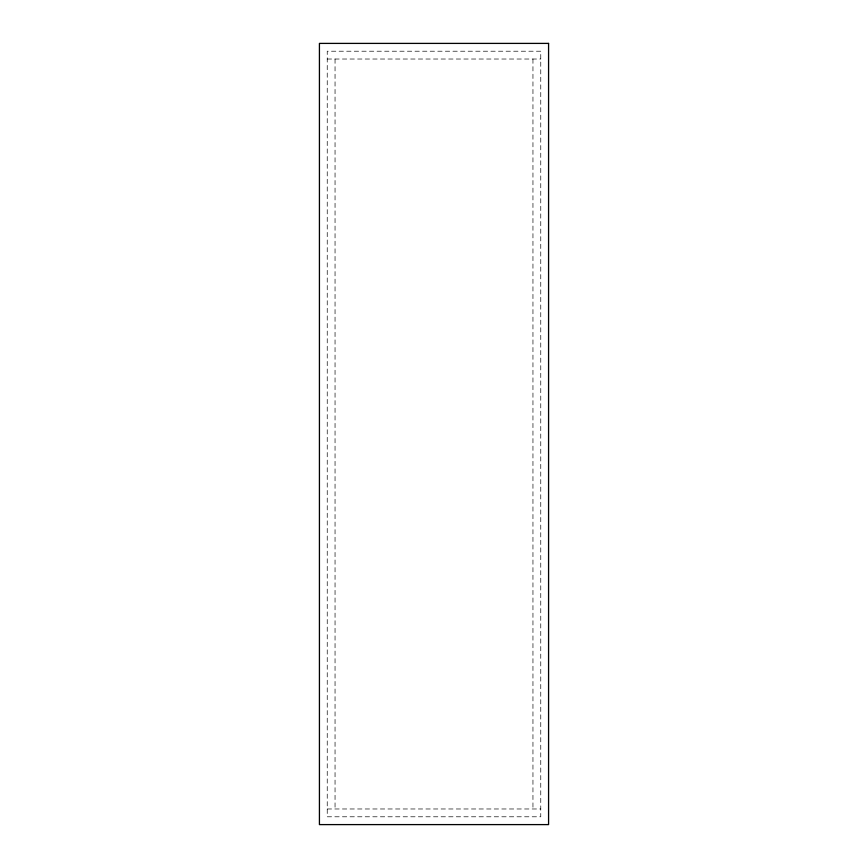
<?xml version="1.0" encoding="UTF-8"?>
<svg xmlns="http://www.w3.org/2000/svg" width="868" height="868" viewBox="0 0 868 868"><rect width="100%" height="100%" fill="white"/><g stroke="black" fill="none" stroke-linecap="round" stroke-linejoin="round"><path stroke-width="0.65" stroke-dasharray="4.34 3.25" d="M327.236 59.024L540.764 59.024M327.236 808.976L540.764 808.976M532.952 59.024L532.952 808.976M335.048 59.024L335.048 808.976M540.764 51.212L327.236 51.212L327.236 816.788L540.764 816.788L540.764 51.212"/><path stroke-width="1.3" d="M548.576 43.4L319.424 43.4L319.424 824.6L548.576 824.6L548.576 43.4"/></g></svg>
